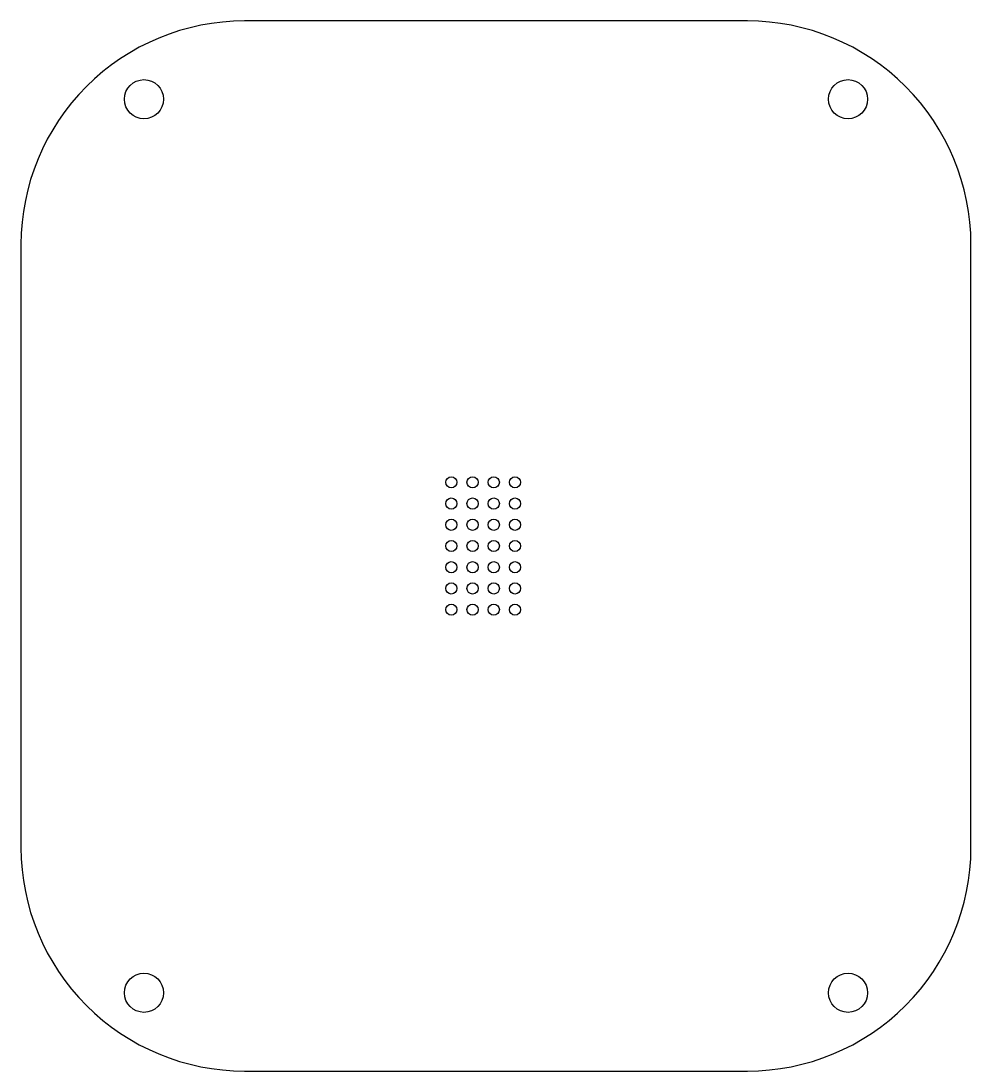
# Model space of a CAD drawing. Header units: inches. Extents: x -3.35 to 0, y 0 to 3.7.
import ezdxf

# ---------------------------------------------------------------- set-up
doc = ezdxf.new("R2010")
doc.units = ezdxf.units.IN
doc.header["$MEASUREMENT"] = 0

msp = doc.modelspace()

# ---------------------------------------------------------------- linework, layer by layer
msp.add_lwpolyline([(-3.3465, 0.7874, 0.414214), (-2.5591, 0), (-0.7874, 0, 0.414214), (0, 0.7874), (0, 2.9134, 0.414214), (-0.7874, 3.7008), (-2.5591, 3.7008, 0.414214), (-3.3465, 2.9134)], format="xyb", close=True)
for centre, radius in [((-2.9134, 3.4252), 0.0689), ((-0.4331, 3.4252), 0.0689), ((-1.8307, 2.0748), 0.0197), ((-1.7559, 2.0748), 0.0197), ((-1.6811, 2.0748), 0.0197), ((-1.6063, 2.0748), 0.0197), ((-1.8307, 2), 0.0197), ((-1.7559, 2), 0.0197), ((-1.6811, 2), 0.0197), ((-1.6063, 2), 0.0197), ((-1.8307, 1.9252), 0.0197), ((-1.7559, 1.9252), 0.0197), ((-1.6811, 1.9252), 0.0197), ((-1.6063, 1.9252), 0.0197), ((-1.8307, 1.8504), 0.0197), ((-1.7559, 1.8504), 0.0197), ((-1.6811, 1.8504), 0.0197), ((-1.6063, 1.8504), 0.0197), ((-1.8307, 1.7756), 0.0197), ((-1.7559, 1.7756), 0.0197), ((-1.6811, 1.7756), 0.0197), ((-1.6063, 1.7756), 0.0197), ((-1.8307, 1.7008), 0.0197), ((-1.7559, 1.7008), 0.0197), ((-1.6811, 1.7008), 0.0197), ((-1.6063, 1.7008), 0.0197), ((-1.8307, 1.626), 0.0197), ((-1.7559, 1.626), 0.0197), ((-1.6811, 1.626), 0.0197), ((-1.6063, 1.626), 0.0197), ((-2.9134, 0.2756), 0.0689), ((-0.4331, 0.2756), 0.0689)]:
    msp.add_circle(centre, radius)

doc.saveas('drawing.dxf')
